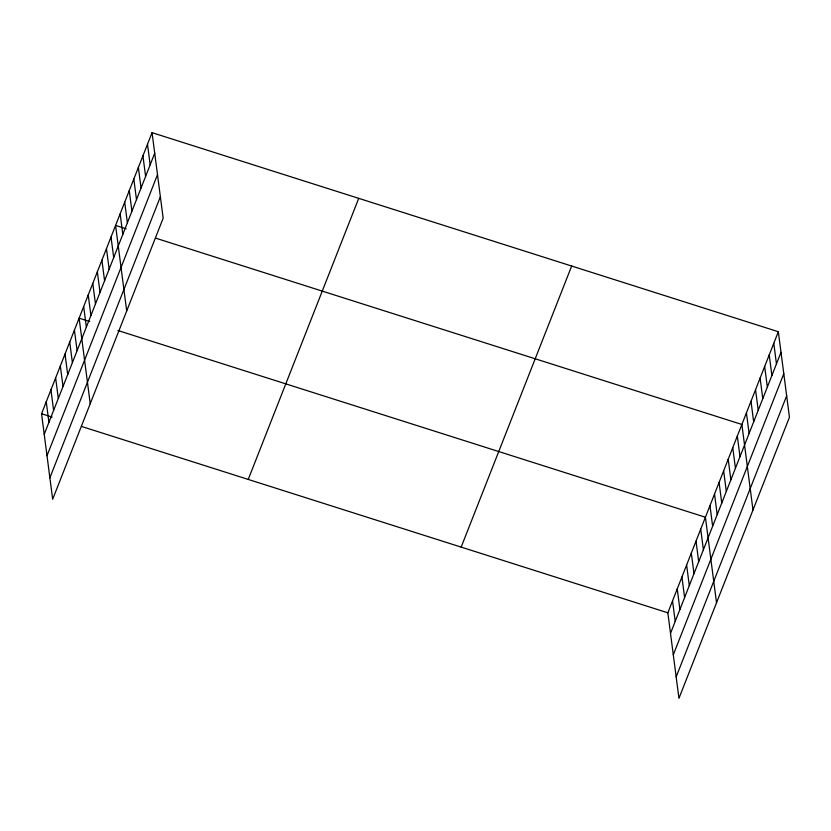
<?xml version="1.0" encoding="UTF-8"?>
<svg xmlns="http://www.w3.org/2000/svg" width="831" height="831" viewBox="0 0 831 831"><rect width="100%" height="100%" fill="white"/><g stroke="black" fill="none" stroke-linecap="round" stroke-linejoin="round"><path stroke-width="1.25" d="M152.052 132.659L163.156 218.2L52.665 499.275L41.55 413.734L152.052 132.659L778.335 331.725L789.45 417.266L678.948 698.341L667.844 612.8L778.335 331.725M44.22 434.301L154.722 153.226M47.003 455.741L157.506 174.666M49.87 477.835L160.373 196.76M248.23 479.425L358.722 198.349M461.163 547.11L571.666 266.034M670.513 633.367L781.015 352.292M673.297 654.807L783.799 373.732M676.164 676.901L786.666 395.826M126.156 228.774L115.582 225.419L126.696 310.96M155.511 238.102L741.875 424.475L752.99 510.016M89.686 321.524L79.122 318.169L90.226 403.71M117.867 330.489L705.415 517.235L716.519 602.776M41.55 413.734L52.114 417.1M81.48 426.428L667.844 612.8M773.786 343.317L776.455 363.885M769.226 354.91L771.895 375.477M764.665 366.502L767.335 387.069M760.105 378.095L762.775 398.662M755.545 389.697L758.225 410.265M750.995 401.29L753.665 421.857M746.435 412.882L749.105 433.45M737.315 436.067L739.985 456.635M732.755 447.67L735.435 468.237M728.205 459.263L730.875 479.83M723.645 470.855L726.315 491.422M719.085 482.447L721.755 503.015M714.525 494.04L717.195 514.607M709.965 505.643L712.645 526.21M700.72 529.181L703.39 549.748M696.014 541.126L698.694 561.694M691.319 553.072L693.989 573.639M686.624 565.018L689.294 585.585M681.929 576.963L684.599 597.531M677.234 588.909L679.903 609.476M672.539 600.855L675.208 621.422M147.492 144.251L150.162 164.818M142.932 155.844L145.602 176.411M138.372 167.446L141.041 188.014M133.812 179.039L136.492 199.606M129.262 190.631L131.932 211.199M124.702 202.224L127.372 222.791M120.142 213.816L122.811 234.384M111.022 237.012L113.702 257.579M106.472 248.604L109.141 269.171M101.912 260.196L104.581 280.764M97.352 271.789L100.021 292.356M92.792 283.392L95.461 303.959M88.231 294.984L90.911 315.551M83.682 306.577L86.351 327.144M74.426 330.115L77.096 350.682M69.731 342.06L72.401 362.628M65.026 354.006L67.706 374.573M60.331 365.952L63.011 386.519M55.635 377.897L58.305 398.465M50.94 389.843L53.61 410.41M46.245 401.789L48.915 422.356"/></g></svg>
